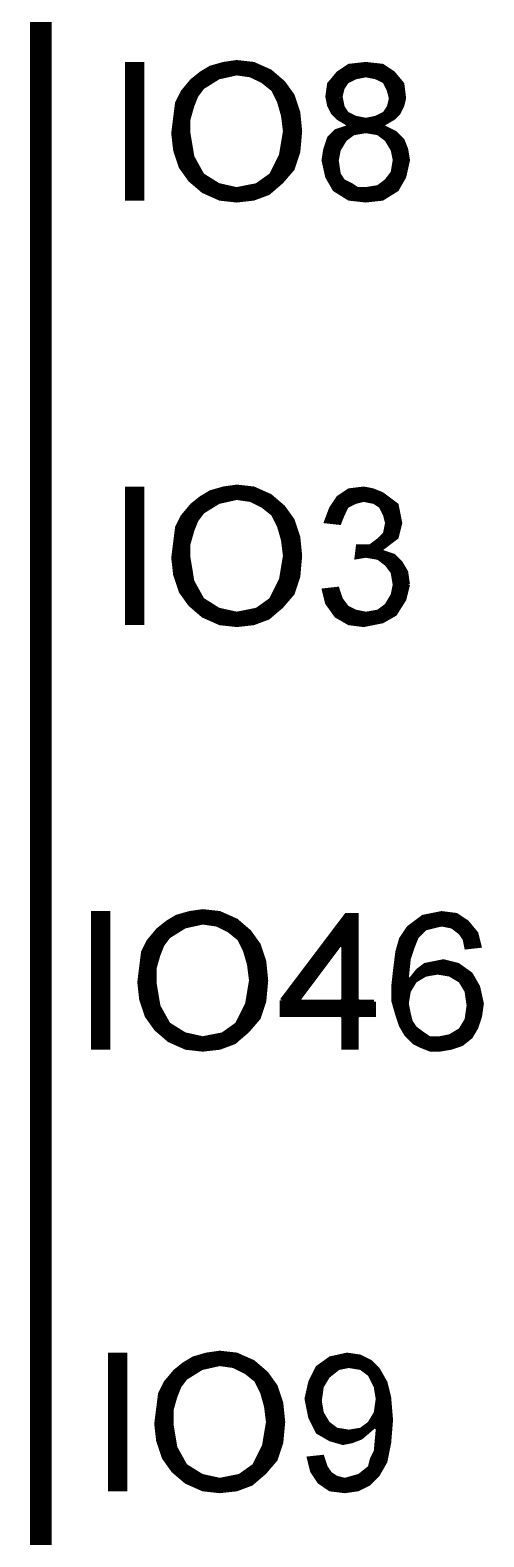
# Model space of a CAD drawing. Extents: x 1.22 to 3.09, y 1.23 to 6.
# Drawn here: x 1.356 to 1.4612, y 4.643 to 4.9923 of the extents above; entities that cross this region are included whole.
import ezdxf

# ---------------------------------------------------------------- set-up
doc = ezdxf.new("R2010")
doc.units = 0
doc.layers.add('SST001126_PHO', color=11, linetype='CONTINUOUS')

msp = doc.modelspace()

# ---------------------------------------------------------------- linework, layer by layer
at = {"layer": 'SST001126_PHO'}
for points, const_width in [([(1.35854, 1.43433), (1.35854, 5.6261)], 0.005), ([(1.382, 4.9844), (1.37853, 4.9844), (1.37853, 4.95326), (1.382, 4.95326), (1.382, 4.9844)], 0.001), ([(1.379, 4.95326), (1.379, 4.9844)], 0.001), ([(1.38, 4.95326), (1.38, 4.9844)], 0.001), ([(1.381, 4.95326), (1.381, 4.9844)], 0.001), ([(1.4186, 4.96883), (1.41817, 4.97319), (1.41687, 4.97708), (1.41472, 4.98009), (1.41169, 4.98269), (1.40781, 4.98441), (1.40393, 4.98484), (1.40091, 4.98441), (1.39788, 4.98354), (1.39573, 4.98226), (1.39356, 4.98052), (1.3914, 4.97793), (1.39013, 4.97538), (1.38925, 4.96838), (1.38969, 4.96447), (1.39098, 4.96057), (1.39314, 4.95756), (1.39616, 4.95497), (1.40004, 4.95324), (1.40393, 4.95281), (1.40783, 4.95325), (1.41126, 4.95453), (1.41429, 4.95713), (1.41688, 4.96015), (1.41817, 4.96402), (1.4186, 4.96883)], 0.001), ([(1.4, 4.98141), (1.4, 4.98415)], 0.001), ([(1.401, 4.98164), (1.401, 4.98442)], 0.001), ([(1.402, 4.98186), (1.402, 4.98456)], 0.001), ([(1.403, 4.98208), (1.403, 4.98471)], 0.001), ([(1.404, 4.98227), (1.404, 4.98483)], 0.001), ([(1.405, 4.98213), (1.405, 4.98472)], 0.001), ([(1.406, 4.98198), (1.406, 4.98461)], 0.001), ([(1.407, 4.98184), (1.407, 4.9845)], 0.001), ([(1.408, 4.98141), (1.408, 4.98433)], 0.001), ([(1.4436, 4.96214), (1.44317, 4.96467), (1.44234, 4.96676), (1.44068, 4.96842), (1.43808, 4.96972), (1.4378, 4.97017), (1.43804, 4.9706), (1.44022, 4.9719), (1.44146, 4.97314), (1.44229, 4.97481), (1.4427, 4.97645), (1.44229, 4.97978), (1.4402, 4.98229), (1.43768, 4.98397), (1.43384, 4.9844), (1.43, 4.98397), (1.42748, 4.98229), (1.42538, 4.97978), (1.42497, 4.97688), (1.42539, 4.97479), (1.42621, 4.97314), (1.42745, 4.9719), (1.42963, 4.9706), (1.42987, 4.97017), (1.42953, 4.96969), (1.42696, 4.96884), (1.42535, 4.96722), (1.4245, 4.96469), (1.42408, 4.96214), (1.42493, 4.9583), (1.42662, 4.95535), (1.42999, 4.95324), (1.43384, 4.95281), (1.43769, 4.95324), (1.44105, 4.95535), (1.44274, 4.9583), (1.4436, 4.96214)], 0.001), ([(1.43, 4.98064), (1.43, 4.98397)], 0.001), ([(1.431, 4.98114), (1.431, 4.98408)], 0.001), ([(1.432, 4.98147), (1.432, 4.98419)], 0.001), ([(1.433, 4.98167), (1.433, 4.9843)], 0.001), ([(1.434, 4.9818), (1.434, 4.98438)], 0.001), ([(1.435, 4.9816), (1.435, 4.98427)], 0.001), ([(1.436, 4.9814), (1.436, 4.98416)], 0.001), ([(1.437, 4.98097), (1.437, 4.98404)], 0.001), ([(1.41514, 4.96883), (1.41513, 4.96875), (1.41424, 4.96339), (1.4142, 4.96325), (1.41196, 4.95878), (1.41181, 4.9586), (1.40868, 4.95637), (1.40849, 4.95628), (1.40402, 4.95539), (1.40382, 4.95539), (1.3998, 4.95629), (1.39964, 4.95635), (1.39607, 4.95858), (1.3959, 4.95876), (1.39367, 4.96278), (1.39361, 4.96294), (1.39272, 4.9683), (1.39271, 4.96838), (1.39271, 4.97151), (1.39273, 4.97164), (1.39362, 4.97477), (1.39364, 4.97482), (1.39453, 4.97705), (1.3946, 4.97716), (1.39594, 4.97895), (1.39607, 4.97907), (1.39964, 4.9813), (1.3998, 4.98137), (1.40382, 4.98226), (1.404, 4.98227), (1.40712, 4.98182), (1.40728, 4.98177), (1.40995, 4.98044), (1.41004, 4.98038), (1.41227, 4.97859), (1.41241, 4.97843), (1.41375, 4.97575), (1.41378, 4.97566), (1.41468, 4.97254), (1.41469, 4.97246), (1.41514, 4.96889), (1.41514, 4.96883)], 0.001), ([(1.394, 4.97571), (1.394, 4.98087)], 0.001), ([(1.395, 4.9777), (1.395, 4.98167)], 0.001), ([(1.396, 4.97902), (1.396, 4.98242)], 0.001), ([(1.397, 4.97965), (1.397, 4.98302)], 0.001), ([(1.398, 4.98028), (1.398, 4.98358)], 0.001), ([(1.399, 4.9809), (1.399, 4.98386)], 0.001), ([(1.409, 4.98091), (1.409, 4.98388)], 0.001), ([(1.41, 4.98041), (1.41, 4.98344)], 0.001), ([(1.411, 4.97961), (1.411, 4.98299)], 0.001), ([(1.412, 4.97881), (1.412, 4.98242)], 0.001), ([(1.413, 4.97724), (1.413, 4.98156)], 0.001), ([(1.414, 4.9749), (1.414, 4.98071)], 0.001), ([(1.426, 4.97357), (1.426, 4.98052)], 0.001), ([(1.427, 4.97235), (1.427, 4.98172)], 0.001), ([(1.42799, 4.97676), (1.42798, 4.97686), (1.42799, 4.97698), (1.42844, 4.97877), (1.42851, 4.97893), (1.4294, 4.98027), (1.4296, 4.98044), (1.43138, 4.98133), (1.43151, 4.98137), (1.43374, 4.98182), (1.43394, 4.98182), (1.43617, 4.98137), (1.43629, 4.98133), (1.43808, 4.98044), (1.4383, 4.98021), (1.4392, 4.97843), (1.43923, 4.97832), (1.43968, 4.97654), (1.43969, 4.97642)], 0.001), ([(1.428, 4.977), (1.428, 4.98264)], 0.001), ([(1.429, 4.97966), (1.429, 4.98331)], 0.001), ([(1.438, 4.98047), (1.438, 4.98375)], 0.001), ([(1.439, 4.97882), (1.439, 4.98309)], 0.001), ([(1.44, 4.97177), (1.44, 4.98242)], 0.001), ([(1.441, 4.97268), (1.441, 4.98133)], 0.001), ([(1.391, 4.96055), (1.391, 4.97712)], 0.001), ([(1.392, 4.95915), (1.392, 4.97865)], 0.001), ([(1.393, 4.97258), (1.393, 4.97985)], 0.001), ([(1.415, 4.96998), (1.415, 4.9797)], 0.001), ([(1.416, 4.95913), (1.416, 4.9783)], 0.001), ([(1.425, 4.97672), (1.425, 4.97709)], 0.001), ([(1.442, 4.97422), (1.442, 4.98013)], 0.001), ([(1.39, 4.96353), (1.39, 4.97437)], 0.001), ([(1.417, 4.96052), (1.417, 4.97669)], 0.001), ([(1.418, 4.96352), (1.418, 4.97369)], 0.001), ([(1.43969, 4.97642), (1.43968, 4.9763), (1.43923, 4.97451), (1.43916, 4.97435), (1.43827, 4.97301), (1.43808, 4.97284), (1.43629, 4.97195), (1.43617, 4.97191), (1.43394, 4.97146), (1.43374, 4.97146), (1.43151, 4.97191), (1.43138, 4.97195), (1.4296, 4.97284), (1.4294, 4.97301), (1.42851, 4.97435), (1.42844, 4.97453), (1.42799, 4.97676)], 0.001), ([(1.428, 4.97157), (1.428, 4.97671)], 0.001), ([(1.429, 4.97097), (1.429, 4.97362)], 0.001), ([(1.439, 4.97117), (1.439, 4.97411)], 0.001), ([(1.43, 4.96769), (1.43, 4.97264)], 0.001), ([(1.431, 4.96841), (1.431, 4.97214)], 0.001), ([(1.432, 4.96858), (1.432, 4.97181)], 0.001), ([(1.433, 4.96875), (1.433, 4.97161)], 0.001), ([(1.434, 4.96886), (1.434, 4.97148)], 0.001), ([(1.435, 4.96869), (1.435, 4.97168)], 0.001), ([(1.436, 4.96853), (1.436, 4.97188)], 0.001), ([(1.437, 4.9682), (1.437, 4.97231)], 0.001), ([(1.438, 4.97057), (1.438, 4.97281)], 0.001), ([(1.393, 4.95775), (1.393, 4.96661)], 0.001), ([(1.415, 4.95796), (1.415, 4.96794)], 0.001), ([(1.426, 4.95643), (1.426, 4.96787)], 0.001), ([(1.427, 4.95511), (1.427, 4.96885)], 0.001), ([(1.44059, 4.96213), (1.44058, 4.96205), (1.44013, 4.95937), (1.44004, 4.95915), (1.4387, 4.95737), (1.4386, 4.95727), (1.43682, 4.95593), (1.4366, 4.95583), (1.43392, 4.95539), (1.43384, 4.95538), (1.43205, 4.95538), (1.43177, 4.95546), (1.43046, 4.95634), (1.4287, 4.95722), (1.42851, 4.95739), (1.42762, 4.95873), (1.42754, 4.95894), (1.42709, 4.96206), (1.42709, 4.96213), (1.4271, 4.96223), (1.42754, 4.96446), (1.4276, 4.96462), (1.42894, 4.96685), (1.42907, 4.967), (1.43086, 4.96833), (1.43108, 4.96843), (1.43375, 4.96887), (1.43392, 4.96887), (1.4366, 4.96843), (1.43682, 4.96833), (1.4386, 4.967), (1.43873, 4.96685), (1.44007, 4.96462), (1.44013, 4.96446), (1.44058, 4.96223), (1.44059, 4.96213)], 0.001), ([(1.428, 4.96528), (1.428, 4.96918)], 0.001), ([(1.429, 4.96693), (1.429, 4.96952)], 0.001), ([(1.438, 4.96745), (1.438, 4.96977)], 0.001), ([(1.439, 4.9664), (1.439, 4.96926)], 0.001), ([(1.44, 4.96474), (1.44, 4.96876)], 0.001), ([(1.441, 4.95531), (1.441, 4.9681)], 0.001), ([(1.442, 4.957), (1.442, 4.9671)], 0.001), ([(1.425, 4.95818), (1.425, 4.96618)], 0.001), ([(1.443, 4.95946), (1.443, 4.96511)], 0.001), ([(1.394, 4.95682), (1.394, 4.96218)], 0.001), ([(1.395, 4.95596), (1.395, 4.96038)], 0.001), ([(1.413, 4.95603), (1.413, 4.96086)], 0.001), ([(1.414, 4.95688), (1.414, 4.96286)], 0.001), ([(1.396, 4.95511), (1.396, 4.95864)], 0.001), ([(1.397, 4.9546), (1.397, 4.958)], 0.001), ([(1.398, 4.95415), (1.398, 4.95738)], 0.001), ([(1.399, 4.95371), (1.399, 4.95675)], 0.001), ([(1.4, 4.95326), (1.4, 4.95624)], 0.001), ([(1.408, 4.95331), (1.408, 4.95619)], 0.001), ([(1.409, 4.95369), (1.409, 4.95659)], 0.001), ([(1.41, 4.95406), (1.41, 4.95731)], 0.001), ([(1.411, 4.95444), (1.411, 4.95802)], 0.001), ([(1.412, 4.95517), (1.412, 4.95886)], 0.001), ([(1.428, 4.95448), (1.428, 4.95815)], 0.001), ([(1.429, 4.95386), (1.429, 4.95707)], 0.001), ([(1.43, 4.95324), (1.43, 4.95657)], 0.001), ([(1.437, 4.95316), (1.437, 4.95607)], 0.001), ([(1.438, 4.95344), (1.438, 4.95682)], 0.001), ([(1.439, 4.95406), (1.439, 4.95776)], 0.001), ([(1.44, 4.95469), (1.44, 4.9591)], 0.001), ([(1.401, 4.95314), (1.401, 4.95602)], 0.001), ([(1.402, 4.95303), (1.402, 4.9558)], 0.001), ([(1.403, 4.95292), (1.403, 4.95557)], 0.001), ([(1.404, 4.95282), (1.404, 4.95539)], 0.001), ([(1.405, 4.95293), (1.405, 4.95559)], 0.001), ([(1.406, 4.95304), (1.406, 4.95579)], 0.001), ([(1.407, 4.95315), (1.407, 4.95599)], 0.001), ([(1.431, 4.95313), (1.431, 4.95598)], 0.001), ([(1.432, 4.95302), (1.432, 4.95538)], 0.001), ([(1.433, 4.95291), (1.433, 4.95538)], 0.001), ([(1.434, 4.95283), (1.434, 4.9554)], 0.001), ([(1.435, 4.95294), (1.435, 4.95557)], 0.001), ([(1.436, 4.95305), (1.436, 4.95573)], 0.001), ([(1.4186, 4.8704), (1.41817, 4.87476), (1.41687, 4.87865), (1.41472, 4.88167), (1.41169, 4.88426), (1.40781, 4.88599), (1.40393, 4.88642), (1.40091, 4.88598), (1.39788, 4.88512), (1.39573, 4.88383), (1.39356, 4.8821), (1.3914, 4.8795), (1.39013, 4.87695), (1.38925, 4.86995), (1.38969, 4.86605), (1.39098, 4.86215), (1.39314, 4.85914), (1.39616, 4.85654), (1.40004, 4.85482), (1.40393, 4.85439), (1.40783, 4.85482), (1.41126, 4.85611), (1.41429, 4.8587), (1.41688, 4.86172), (1.41817, 4.86559), (1.4186, 4.8704)], 0.001), ([(1.403, 4.88365), (1.403, 4.88628)], 0.001), ([(1.404, 4.88384), (1.404, 4.88641)], 0.001), ([(1.405, 4.8837), (1.405, 4.8863)], 0.001), ([(1.406, 4.88356), (1.406, 4.88619)], 0.001), ([(1.382, 4.88597), (1.37853, 4.88597), (1.37853, 4.85483), (1.382, 4.85483), (1.382, 4.88597)], 0.001), ([(1.379, 4.85483), (1.379, 4.88597)], 0.001), ([(1.38, 4.85483), (1.38, 4.88597)], 0.001), ([(1.381, 4.85483), (1.381, 4.88597)], 0.001), ([(1.41514, 4.8704), (1.41513, 4.87032), (1.41424, 4.86496), (1.4142, 4.86482), (1.41196, 4.86036), (1.41181, 4.86017), (1.40868, 4.85794), (1.40849, 4.85786), (1.40402, 4.85697), (1.40382, 4.85697), (1.3998, 4.85786), (1.39964, 4.85792), (1.39607, 4.86016), (1.3959, 4.86034), (1.39367, 4.86436), (1.39361, 4.86452), (1.39272, 4.86987), (1.39271, 4.86996), (1.39271, 4.87308), (1.39273, 4.87322), (1.39362, 4.87634), (1.39364, 4.87639), (1.39453, 4.87862), (1.3946, 4.87874), (1.39594, 4.88052), (1.39607, 4.88065), (1.39964, 4.88288), (1.3998, 4.88294), (1.40382, 4.88384), (1.404, 4.88384), (1.40712, 4.8834), (1.40728, 4.88335), (1.40995, 4.88201), (1.41004, 4.88195), (1.41227, 4.88017), (1.41241, 4.88), (1.41375, 4.87732), (1.41378, 4.87724), (1.41468, 4.87411), (1.41469, 4.87404), (1.41514, 4.87046), (1.41514, 4.8704)], 0.001), ([(1.395, 4.87927), (1.395, 4.88325)], 0.001), ([(1.396, 4.88059), (1.396, 4.88399)], 0.001), ([(1.397, 4.88123), (1.397, 4.88459)], 0.001), ([(1.398, 4.88185), (1.398, 4.88515)], 0.001), ([(1.399, 4.88248), (1.399, 4.88544)], 0.001), ([(1.4, 4.88299), (1.4, 4.88572)], 0.001), ([(1.401, 4.88321), (1.401, 4.886)], 0.001), ([(1.402, 4.88343), (1.402, 4.88614)], 0.001), ([(1.407, 4.88341), (1.407, 4.88608)], 0.001), ([(1.408, 4.88299), (1.408, 4.8859)], 0.001), ([(1.409, 4.88249), (1.409, 4.88546)], 0.001), ([(1.41, 4.88198), (1.41, 4.88501)], 0.001), ([(1.411, 4.88119), (1.411, 4.88457)], 0.001), ([(1.412, 4.88039), (1.412, 4.884)], 0.001), ([(1.413, 4.87882), (1.413, 4.88314)], 0.001), ([(1.4436, 4.86373), (1.44318, 4.86666), (1.44192, 4.86875), (1.44026, 4.87041), (1.4377, 4.87127), (1.43736, 4.87174), (1.43756, 4.87214), (1.44098, 4.87471), (1.44181, 4.878), (1.44097, 4.88217), (1.43761, 4.88469), (1.43548, 4.88555), (1.43337, 4.88597), (1.43, 4.88555), (1.4275, 4.88388), (1.4258, 4.88133), (1.42471, 4.87842), (1.42771, 4.87808), (1.42846, 4.87996), (1.42848, 4.88), (1.42937, 4.88179), (1.4296, 4.88201), (1.43138, 4.8829), (1.43148, 4.88294), (1.43327, 4.88339), (1.43349, 4.88339), (1.43572, 4.88295), (1.4359, 4.88287), (1.43724, 4.88198), (1.43741, 4.88179), (1.4383, 4.88), (1.43834, 4.8799), (1.43879, 4.87811), (1.4388, 4.87799), (1.43879, 4.87789), (1.43835, 4.87566), (1.43821, 4.87541), (1.43687, 4.87407), (1.43682, 4.87402), (1.43503, 4.87268), (1.43473, 4.87258), (1.43205, 4.87258), (1.43174, 4.87011), (1.43375, 4.87045), (1.43392, 4.87045), (1.4366, 4.87), (1.43682, 4.86991), (1.4386, 4.86857), (1.4387, 4.86847), (1.44004, 4.86668), (1.44013, 4.86647), (1.44058, 4.86379), (1.44059, 4.86371), (1.44058, 4.86361), (1.44013, 4.86138), (1.44007, 4.86122), (1.43873, 4.85898), (1.4386, 4.85884), (1.43682, 4.8575), (1.4366, 4.85741), (1.43392, 4.85696), (1.43374, 4.85697), (1.43151, 4.85741), (1.43138, 4.85745), (1.4296, 4.85835), (1.42942, 4.85849)], 0.001), ([(1.427, 4.87816), (1.427, 4.88313)], 0.001), ([(1.428, 4.87881), (1.428, 4.88421)], 0.001), ([(1.429, 4.88104), (1.429, 4.88488)], 0.001), ([(1.43, 4.88221), (1.43, 4.88555)], 0.001), ([(1.431, 4.88271), (1.431, 4.88567)], 0.001), ([(1.432, 4.88307), (1.432, 4.8858)], 0.001), ([(1.433, 4.88332), (1.433, 4.88592)], 0.001), ([(1.434, 4.88329), (1.434, 4.88584)], 0.001), ([(1.435, 4.88309), (1.435, 4.88564)], 0.001), ([(1.436, 4.88281), (1.436, 4.88534)], 0.001), ([(1.437, 4.88214), (1.437, 4.88494)], 0.001), ([(1.438, 4.88061), (1.438, 4.8844)], 0.001), ([(1.439, 4.87323), (1.439, 4.88365)], 0.001), ([(1.44, 4.87398), (1.44, 4.8829)], 0.001), ([(1.392, 4.86073), (1.392, 4.88022)], 0.001), ([(1.393, 4.87416), (1.393, 4.88142)], 0.001), ([(1.394, 4.87729), (1.394, 4.88245)], 0.001), ([(1.414, 4.87647), (1.414, 4.88228)], 0.001), ([(1.415, 4.87156), (1.415, 4.88127)], 0.001), ([(1.416, 4.8607), (1.416, 4.87987)], 0.001), ([(1.425, 4.87839), (1.425, 4.87919)], 0.001), ([(1.426, 4.87827), (1.426, 4.88163)], 0.001), ([(1.441, 4.87478), (1.441, 4.88204)], 0.001), ([(1.39, 4.8651), (1.39, 4.87594)], 0.001), ([(1.391, 4.86213), (1.391, 4.8787)], 0.001), ([(1.417, 4.8621), (1.417, 4.87826)], 0.001), ([(1.418, 4.8651), (1.418, 4.87526)], 0.001), ([(1.432, 4.87016), (1.432, 4.87221)], 0.001), ([(1.433, 4.87032), (1.433, 4.87258)], 0.001), ([(1.434, 4.87044), (1.434, 4.87258)], 0.001), ([(1.435, 4.87027), (1.435, 4.87266)], 0.001), ([(1.436, 4.8701), (1.436, 4.87341)], 0.001), ([(1.437, 4.86977), (1.437, 4.8742)], 0.001), ([(1.438, 4.87248), (1.438, 4.8752)], 0.001), ([(1.415, 4.85954), (1.415, 4.86952)], 0.001), ([(1.438, 4.86902), (1.438, 4.87117)], 0.001), ([(1.439, 4.86807), (1.439, 4.87083)], 0.001), ([(1.44, 4.86674), (1.44, 4.8705)], 0.001), ([(1.441, 4.85754), (1.441, 4.86968)], 0.001), ([(1.393, 4.85933), (1.393, 4.86819)], 0.001), ([(1.442, 4.85914), (1.442, 4.86862)], 0.001), ([(1.443, 4.86135), (1.443, 4.86696)], 0.001), ([(1.394, 4.8584), (1.394, 4.86376)], 0.001), ([(1.395, 4.85754), (1.395, 4.86196)], 0.001), ([(1.413, 4.8576), (1.413, 4.86243)], 0.001), ([(1.414, 4.85846), (1.414, 4.86443)], 0.001), ([(1.42942, 4.85849), (1.42808, 4.86028), (1.42801, 4.86042), (1.42724, 4.86272), (1.42419, 4.86238), (1.42492, 4.85945), (1.42704, 4.8565), (1.42998, 4.85481), (1.43337, 4.85439), (1.43768, 4.85525), (1.44062, 4.85693), (1.44275, 4.86033), (1.4436, 4.86373)], 0.001), ([(1.425, 4.85935), (1.425, 4.86247)], 0.001), ([(1.426, 4.85795), (1.426, 4.86258)], 0.001), ([(1.427, 4.85655), (1.427, 4.86269)], 0.001), ([(1.396, 4.85668), (1.396, 4.86021)], 0.001), ([(1.397, 4.85617), (1.397, 4.85958)], 0.001), ([(1.398, 4.85573), (1.398, 4.85895)], 0.001), ([(1.399, 4.85528), (1.399, 4.85833)], 0.001), ([(1.41, 4.85564), (1.41, 4.85888)], 0.001), ([(1.411, 4.85601), (1.411, 4.8596)], 0.001), ([(1.412, 4.85674), (1.412, 4.86043)], 0.001), ([(1.428, 4.85595), (1.428, 4.86044)], 0.001), ([(1.429, 4.85537), (1.429, 4.85905)], 0.001), ([(1.438, 4.85544), (1.438, 4.85839)], 0.001), ([(1.439, 4.85601), (1.439, 4.85943)], 0.001), ([(1.44, 4.85658), (1.44, 4.8611)], 0.001), ([(1.4, 4.85484), (1.4, 4.85782)], 0.001), ([(1.401, 4.85471), (1.401, 4.85759)], 0.001), ([(1.402, 4.8546), (1.402, 4.85737)], 0.001), ([(1.403, 4.85449), (1.403, 4.85715)], 0.001), ([(1.404, 4.8544), (1.404, 4.85696)], 0.001), ([(1.405, 4.85451), (1.405, 4.85716)], 0.001), ([(1.406, 4.85462), (1.406, 4.85736)], 0.001), ([(1.407, 4.85473), (1.407, 4.85756)], 0.001), ([(1.408, 4.85489), (1.408, 4.85776)], 0.001), ([(1.409, 4.85526), (1.409, 4.85817)], 0.001), ([(1.43, 4.85481), (1.43, 4.85815)], 0.001), ([(1.431, 4.85469), (1.431, 4.85765)], 0.001), ([(1.432, 4.85456), (1.432, 4.85731)], 0.001), ([(1.433, 4.85444), (1.433, 4.85711)], 0.001), ([(1.434, 4.85452), (1.434, 4.85698)], 0.001), ([(1.435, 4.85472), (1.435, 4.85714)], 0.001), ([(1.436, 4.85492), (1.436, 4.85731)], 0.001), ([(1.437, 4.85512), (1.437, 4.85764)], 0.001), ([(1.37412, 4.78755), (1.37066, 4.78755), (1.37066, 4.75641), (1.37412, 4.75641), (1.37412, 4.78755)], 0.001), ([(1.371, 4.75641), (1.371, 4.78755)], 0.001), ([(1.372, 4.75641), (1.372, 4.78755)], 0.001), ([(1.373, 4.75641), (1.373, 4.78755)], 0.001), ([(1.374, 4.75641), (1.374, 4.78755)], 0.001), ([(1.41073, 4.77197), (1.41029, 4.77634), (1.40899, 4.78023), (1.40684, 4.78324), (1.40382, 4.78584), (1.39994, 4.78756), (1.39606, 4.78799), (1.39303, 4.78756), (1.39, 4.78669), (1.38786, 4.7854), (1.38569, 4.78367), (1.38353, 4.78108), (1.38225, 4.77853), (1.38138, 4.77153), (1.38181, 4.76762), (1.38311, 4.76372), (1.38526, 4.76071), (1.38829, 4.75812), (1.39217, 4.75639), (1.39605, 4.75596), (1.39995, 4.7564), (1.40338, 4.75768), (1.40641, 4.76028), (1.409, 4.7633), (1.41029, 4.76717), (1.41073, 4.77197)], 0.001), ([(1.40727, 4.77198), (1.40726, 4.77189), (1.40637, 4.76654), (1.40632, 4.7664), (1.40409, 4.76193), (1.40393, 4.76175), (1.40081, 4.75952), (1.40061, 4.75943), (1.39615, 4.75854), (1.39594, 4.75854), (1.39193, 4.75944), (1.39177, 4.7595), (1.3882, 4.76173), (1.38803, 4.76191), (1.38579, 4.76593), (1.38574, 4.76609), (1.38484, 4.77145), (1.38484, 4.77153), (1.38484, 4.77466), (1.38486, 4.77479), (1.38575, 4.77792), (1.38577, 4.77797), (1.38666, 4.7802), (1.38672, 4.78031), (1.38806, 4.7821), (1.3882, 4.78222), (1.39177, 4.78445), (1.39193, 4.78452), (1.39594, 4.78541), (1.39612, 4.78542), (1.39925, 4.78497), (1.3994, 4.78492), (1.40208, 4.78358), (1.40217, 4.78353), (1.4044, 4.78174), (1.40454, 4.78158), (1.40587, 4.7789), (1.40591, 4.77881), (1.4068, 4.77569), (1.40682, 4.77561), (1.40726, 4.77204), (1.40727, 4.77198)], 0.001), ([(1.388, 4.78201), (1.388, 4.78549)], 0.001), ([(1.389, 4.78272), (1.389, 4.78609)], 0.001), ([(1.39, 4.78335), (1.39, 4.78669)], 0.001), ([(1.391, 4.78397), (1.391, 4.78698)], 0.001), ([(1.392, 4.78454), (1.392, 4.78726)], 0.001), ([(1.393, 4.78476), (1.393, 4.78755)], 0.001), ([(1.394, 4.78498), (1.394, 4.7877)], 0.001), ([(1.395, 4.7852), (1.395, 4.78784)], 0.001), ([(1.396, 4.78542), (1.396, 4.78798)], 0.001), ([(1.397, 4.78529), (1.397, 4.78789)], 0.001), ([(1.398, 4.78515), (1.398, 4.78778)], 0.001), ([(1.399, 4.78501), (1.399, 4.78766)], 0.001), ([(1.4, 4.78462), (1.4, 4.78753)], 0.001), ([(1.401, 4.78412), (1.401, 4.78709)], 0.001), ([(1.402, 4.78362), (1.402, 4.78664)], 0.001), ([(1.403, 4.78286), (1.403, 4.7862)], 0.001), ([(1.404, 4.78206), (1.404, 4.78568)], 0.001), ([(1.43573, 4.76701), (1.43221, 4.76701), (1.43171, 4.76751), (1.43171, 4.7871), (1.42934, 4.7871), (1.41441, 4.76735)], 0.001), ([(1.428, 4.78047), (1.428, 4.78533)], 0.001), ([(1.429, 4.75641), (1.429, 4.78666)], 0.001), ([(1.43, 4.75641), (1.43, 4.7871)], 0.001), ([(1.431, 4.75641), (1.431, 4.7871)], 0.001), ([(1.46072, 4.7666), (1.45987, 4.77046), (1.45817, 4.77342), (1.45521, 4.77553), (1.45184, 4.77638), (1.4476, 4.77553), (1.44596, 4.77429), (1.44421, 4.77211), (1.44332, 4.77242), (1.44332, 4.77247), (1.44377, 4.77694), (1.44379, 4.77705), (1.44469, 4.77972), (1.4447, 4.77975), (1.44559, 4.78198), (1.4457, 4.78215), (1.44748, 4.78394), (1.44772, 4.78407), (1.45129, 4.78496), (1.45151, 4.78497), (1.45374, 4.78452), (1.45394, 4.78443), (1.45573, 4.78309), (1.45584, 4.78297), (1.45674, 4.78163), (1.45681, 4.78145), (1.45717, 4.77967), (1.46016, 4.78), (1.45943, 4.78291), (1.45732, 4.78544), (1.4548, 4.78712), (1.45143, 4.78754), (1.44715, 4.78669), (1.44374, 4.78413), (1.44205, 4.78159), (1.44119, 4.77857), (1.44075, 4.77504), (1.4403, 4.77106), (1.4403, 4.76714), (1.44117, 4.76409), (1.44205, 4.76147), (1.44332, 4.75934), (1.44501, 4.75766), (1.4467, 4.75681), (1.44883, 4.75596), (1.45092, 4.75596), (1.45352, 4.75639), (1.45608, 4.75724), (1.45817, 4.75892), (1.45943, 4.76103), (1.4603, 4.76361), (1.46072, 4.7666)], 0.001), ([(1.445, 4.78051), (1.445, 4.78507)], 0.001), ([(1.446, 4.78245), (1.446, 4.78582)], 0.001), ([(1.447, 4.78345), (1.447, 4.78657)], 0.001), ([(1.448, 4.78414), (1.448, 4.78686)], 0.001), ([(1.449, 4.78439), (1.449, 4.78706)], 0.001), ([(1.45, 4.78464), (1.45, 4.78726)], 0.001), ([(1.451, 4.78489), (1.451, 4.78746)], 0.001), ([(1.452, 4.78487), (1.452, 4.78747)], 0.001), ([(1.453, 4.78467), (1.453, 4.78735)], 0.001), ([(1.454, 4.78439), (1.454, 4.78722)], 0.001), ([(1.455, 4.78364), (1.455, 4.78699)], 0.001), ([(1.456, 4.78273), (1.456, 4.78632)], 0.001), ([(1.457, 4.7805), (1.457, 4.78565)], 0.001), ([(1.384, 4.76248), (1.384, 4.78164)], 0.001), ([(1.385, 4.77529), (1.385, 4.78284)], 0.001), ([(1.386, 4.77855), (1.386, 4.78392)], 0.001), ([(1.387, 4.78068), (1.387, 4.78472)], 0.001), ([(1.405, 4.78065), (1.405, 4.78482)], 0.001), ([(1.406, 4.77849), (1.406, 4.78397)], 0.001), ([(1.407, 4.77414), (1.407, 4.78302)], 0.001), ([(1.408, 4.76213), (1.408, 4.78162)], 0.001), ([(1.426, 4.77792), (1.426, 4.78269)], 0.001), ([(1.427, 4.77925), (1.427, 4.78401)], 0.001), ([(1.442, 4.76161), (1.442, 4.78142)], 0.001), ([(1.443, 4.75988), (1.443, 4.78301)], 0.001), ([(1.444, 4.77767), (1.444, 4.78432)], 0.001), ([(1.458, 4.77976), (1.458, 4.78463)], 0.001), ([(1.459, 4.77987), (1.459, 4.78343)], 0.001), ([(1.383, 4.76405), (1.383, 4.78002)], 0.001), ([(1.409, 4.7633), (1.409, 4.78021)], 0.001), ([(1.4287, 4.78001), (1.4287, 4.76751), (1.4282, 4.76701), (1.41882, 4.76701), (1.41832, 4.76751), (1.41842, 4.76781), (1.4278, 4.78031), (1.4287, 4.78001)], 0.001), ([(1.423, 4.77392), (1.423, 4.77871)], 0.001), ([(1.424, 4.77525), (1.424, 4.78004)], 0.001), ([(1.425, 4.77659), (1.425, 4.78136)], 0.001), ([(1.46, 4.77998), (1.46, 4.78064)], 0.001), ([(1.382, 4.76705), (1.382, 4.77651)], 0.001), ([(1.41, 4.76629), (1.41, 4.77721)], 0.001), ([(1.42, 4.76992), (1.42, 4.77474)], 0.001), ([(1.421, 4.77125), (1.421, 4.77607)], 0.001), ([(1.422, 4.77259), (1.422, 4.77739)], 0.001), ([(1.441, 4.76469), (1.441, 4.77708)], 0.001), ([(1.447, 4.77295), (1.447, 4.77508)], 0.001), ([(1.448, 4.7734), (1.448, 4.77561)], 0.001), ([(1.449, 4.77357), (1.449, 4.77581)], 0.001), ([(1.45, 4.77374), (1.45, 4.77601)], 0.001), ([(1.451, 4.77374), (1.451, 4.77621)], 0.001), ([(1.452, 4.77358), (1.452, 4.77634)], 0.001), ([(1.453, 4.77341), (1.453, 4.77609)], 0.001), ([(1.454, 4.77297), (1.454, 4.77584)], 0.001), ([(1.455, 4.77237), (1.455, 4.77559)], 0.001), ([(1.456, 4.77155), (1.456, 4.77497)], 0.001), ([(1.418, 4.76399), (1.418, 4.7721)], 0.001), ([(1.419, 4.76859), (1.419, 4.77342)], 0.001), ([(1.45771, 4.76617), (1.45771, 4.7661), (1.45726, 4.76298), (1.4572, 4.76279), (1.45586, 4.76056), (1.45568, 4.76039), (1.45345, 4.75905), (1.45329, 4.75899), (1.45106, 4.75854), (1.45096, 4.75853), (1.44873, 4.75853), (1.44845, 4.75861), (1.44711, 4.75951), (1.44709, 4.75952), (1.44531, 4.76086), (1.44519, 4.76099), (1.4443, 4.76232), (1.44423, 4.76248), (1.44378, 4.76427), (1.44378, 4.76429), (1.44333, 4.76652), (1.44332, 4.76662), (1.44333, 4.7667), (1.44377, 4.76938), (1.44384, 4.76956), (1.44518, 4.77179), (1.44535, 4.77196), (1.44758, 4.7733), (1.44776, 4.77336), (1.45043, 4.77381), (1.4506, 4.77381), (1.45328, 4.77336), (1.45345, 4.7733), (1.45568, 4.77196), (1.45586, 4.77179), (1.4572, 4.76956), (1.45726, 4.76937), (1.45771, 4.76624), (1.45771, 4.76617)], 0.001), ([(1.444, 4.76983), (1.444, 4.77196)], 0.001), ([(1.445, 4.77149), (1.445, 4.7731)], 0.001), ([(1.446, 4.77235), (1.446, 4.77433)], 0.001), ([(1.457, 4.76988), (1.457, 4.77426)], 0.001), ([(1.458, 4.75878), (1.458, 4.77354)], 0.001), ([(1.459, 4.7603), (1.459, 4.77197)], 0.001), ([(1.385, 4.76108), (1.385, 4.77052)], 0.001), ([(1.407, 4.76096), (1.407, 4.77034)], 0.001), ([(1.415, 4.76399), (1.415, 4.76813)], 0.001), ([(1.416, 4.76399), (1.416, 4.76945)], 0.001), ([(1.417, 4.76399), (1.417, 4.77077)], 0.001), ([(1.46, 4.76272), (1.46, 4.76985)], 0.001), ([(1.386, 4.76008), (1.386, 4.76556)], 0.001), ([(1.406, 4.75992), (1.406, 4.76575)], 0.001), ([(1.41441, 4.76735), (1.41441, 4.76399), (1.4282, 4.76399), (1.4287, 4.76349), (1.4287, 4.75641), (1.43171, 4.75641), (1.43171, 4.76349), (1.43221, 4.76399), (1.43573, 4.76399), (1.43573, 4.76701)], 0.001), ([(1.419, 4.76399), (1.419, 4.76701)], 0.001), ([(1.42, 4.76399), (1.42, 4.76701)], 0.001), ([(1.421, 4.76399), (1.421, 4.76701)], 0.001), ([(1.422, 4.76399), (1.422, 4.76701)], 0.001), ([(1.423, 4.76399), (1.423, 4.76701)], 0.001), ([(1.424, 4.76399), (1.424, 4.76701)], 0.001), ([(1.425, 4.76399), (1.425, 4.76701)], 0.001), ([(1.426, 4.76399), (1.426, 4.76701)], 0.001), ([(1.427, 4.76399), (1.427, 4.76701)], 0.001), ([(1.428, 4.76399), (1.428, 4.76701)], 0.001), ([(1.432, 4.76395), (1.432, 4.76706)], 0.001), ([(1.433, 4.76399), (1.433, 4.76701)], 0.001), ([(1.434, 4.76399), (1.434, 4.76701)], 0.001), ([(1.435, 4.76399), (1.435, 4.76701)], 0.001), ([(1.387, 4.75922), (1.387, 4.76376)], 0.001), ([(1.388, 4.75836), (1.388, 4.76196)], 0.001), ([(1.389, 4.7578), (1.389, 4.76123)], 0.001), ([(1.39, 4.75736), (1.39, 4.76061)], 0.001), ([(1.403, 4.75754), (1.403, 4.76108)], 0.001), ([(1.404, 4.75821), (1.404, 4.76181)], 0.001), ([(1.405, 4.75907), (1.405, 4.76375)], 0.001), ([(1.444, 4.75867), (1.444, 4.76339)], 0.001), ([(1.445, 4.75767), (1.445, 4.76127)], 0.001), ([(1.456, 4.75722), (1.456, 4.7608)], 0.001), ([(1.457, 4.75798), (1.457, 4.76247)], 0.001), ([(1.391, 4.75691), (1.391, 4.75998)], 0.001), ([(1.392, 4.75647), (1.392, 4.75942)], 0.001), ([(1.393, 4.7563), (1.393, 4.7592)], 0.001), ([(1.394, 4.75619), (1.394, 4.75897)], 0.001), ([(1.395, 4.75608), (1.395, 4.75875)], 0.001), ([(1.396, 4.75597), (1.396, 4.75853)], 0.001), ([(1.397, 4.75607), (1.397, 4.75871)], 0.001), ([(1.398, 4.75618), (1.398, 4.75891)], 0.001), ([(1.399, 4.75629), (1.399, 4.75911)], 0.001), ([(1.4, 4.75641), (1.4, 4.75931)], 0.001), ([(1.401, 4.75679), (1.401, 4.75965)], 0.001), ([(1.402, 4.75716), (1.402, 4.76037)], 0.001), ([(1.446, 4.75716), (1.446, 4.76034)], 0.001), ([(1.447, 4.75669), (1.447, 4.75959)], 0.001), ([(1.448, 4.75629), (1.448, 4.75892)], 0.001), ([(1.449, 4.75596), (1.449, 4.75853)], 0.001), ([(1.45, 4.75596), (1.45, 4.75853)], 0.001), ([(1.451, 4.75597), (1.451, 4.75853)], 0.001), ([(1.452, 4.75614), (1.452, 4.75873)], 0.001), ([(1.453, 4.75631), (1.453, 4.75893)], 0.001), ([(1.454, 4.75655), (1.454, 4.75938)], 0.001), ([(1.455, 4.75689), (1.455, 4.75998)], 0.001), ([(1.37806, 4.68519), (1.3746, 4.68519), (1.3746, 4.65404), (1.37806, 4.65404), (1.37806, 4.68519)], 0.001), ([(1.375, 4.65404), (1.375, 4.68519)], 0.001), ([(1.376, 4.65404), (1.376, 4.68519)], 0.001), ([(1.377, 4.65404), (1.377, 4.68519)], 0.001), ([(1.378, 4.65404), (1.378, 4.68519)], 0.001), ([(1.41467, 4.66961), (1.41423, 4.67397), (1.41293, 4.67787), (1.41078, 4.68088), (1.40776, 4.68347), (1.40388, 4.6852), (1.4, 4.68563), (1.39697, 4.6852), (1.39394, 4.68433), (1.39179, 4.68304), (1.38963, 4.68131), (1.38746, 4.67871), (1.38619, 4.67616), (1.38531, 4.66916), (1.38575, 4.66526), (1.38705, 4.66136), (1.3892, 4.65835), (1.39222, 4.65576), (1.3961, 4.65403), (1.39999, 4.6536), (1.40389, 4.65403), (1.40732, 4.65532), (1.41035, 4.65792), (1.41294, 4.66094), (1.41423, 4.66481), (1.41467, 4.66961)], 0.001), ([(1.393, 4.6804), (1.393, 4.68377)], 0.001), ([(1.394, 4.68103), (1.394, 4.68435)], 0.001), ([(1.395, 4.68165), (1.395, 4.68463)], 0.001), ([(1.396, 4.68219), (1.396, 4.68492)], 0.001), ([(1.397, 4.68241), (1.397, 4.6852)], 0.001), ([(1.398, 4.68263), (1.398, 4.68534)], 0.001), ([(1.399, 4.68285), (1.399, 4.68549)], 0.001), ([(1.4, 4.68306), (1.4, 4.68563)], 0.001), ([(1.401, 4.68292), (1.401, 4.68552)], 0.001), ([(1.402, 4.68278), (1.402, 4.68541)], 0.001), ([(1.403, 4.68264), (1.403, 4.6853)], 0.001), ([(1.404, 4.68223), (1.404, 4.68514)], 0.001), ([(1.405, 4.68173), (1.405, 4.6847)], 0.001), ([(1.406, 4.68123), (1.406, 4.68425)], 0.001), ([(1.407, 4.68045), (1.407, 4.68381)], 0.001), ([(1.43967, 4.67006), (1.43923, 4.67534), (1.43836, 4.6788), (1.43664, 4.68181), (1.43496, 4.68349), (1.43243, 4.68476), (1.42947, 4.68518), (1.42564, 4.68433), (1.4227, 4.68223), (1.421, 4.67882), (1.42014, 4.67497), (1.421, 4.67067), (1.42269, 4.6673), (1.42563, 4.66561), (1.42858, 4.66477), (1.43065, 4.66519), (1.43276, 4.66603), (1.43582, 4.66866), (1.43665, 4.66828), (1.43665, 4.66783), (1.43665, 4.66778), (1.4362, 4.66287), (1.43615, 4.66269), (1.43528, 4.66096), (1.43485, 4.65923), (1.43468, 4.65896), (1.43244, 4.65717), (1.43227, 4.65708), (1.42914, 4.65619), (1.42889, 4.65618), (1.4271, 4.65663), (1.42694, 4.6567), (1.4256, 4.65759), (1.42547, 4.65773), (1.42457, 4.65907), (1.42452, 4.65919), (1.42375, 4.66148), (1.4207, 4.66115), (1.42144, 4.65821), (1.42312, 4.65569), (1.42562, 4.65402), (1.429, 4.6536), (1.43198, 4.65403), (1.43451, 4.65529), (1.43664, 4.65742), (1.43835, 4.66042), (1.43923, 4.66477), (1.43967, 4.67006)], 0.001), ([(1.425, 4.68013), (1.425, 4.68387)], 0.001), ([(1.426, 4.68097), (1.426, 4.68441)], 0.001), ([(1.427, 4.68177), (1.427, 4.68463)], 0.001), ([(1.428, 4.68224), (1.428, 4.68485)], 0.001), ([(1.429, 4.68244), (1.429, 4.68507)], 0.001), ([(1.43, 4.6826), (1.43, 4.6851)], 0.001), ([(1.431, 4.68244), (1.431, 4.68496)], 0.001), ([(1.432, 4.68227), (1.432, 4.68482)], 0.001), ([(1.433, 4.68198), (1.433, 4.68447)], 0.001), ([(1.434, 4.68123), (1.434, 4.68397)], 0.001), ([(1.4112, 4.66961), (1.4112, 4.66953), (1.4103, 4.66418), (1.41026, 4.66403), (1.40803, 4.65957), (1.40787, 4.65939), (1.40474, 4.65715), (1.40455, 4.65707), (1.40009, 4.65618), (1.39988, 4.65618), (1.39586, 4.65707), (1.39571, 4.65714), (1.39214, 4.65937), (1.39196, 4.65955), (1.38973, 4.66357), (1.38967, 4.66373), (1.38878, 4.66909), (1.38878, 4.66917), (1.38878, 4.67229), (1.38879, 4.67243), (1.38969, 4.67556), (1.3897, 4.6756), (1.3906, 4.67784), (1.39066, 4.67795), (1.392, 4.67974), (1.39214, 4.67986), (1.39571, 4.68209), (1.39586, 4.68216), (1.39988, 4.68305), (1.40006, 4.68306), (1.40319, 4.68261), (1.40334, 4.68256), (1.40602, 4.68122), (1.40611, 4.68117), (1.40834, 4.67938), (1.40847, 4.67921), (1.40981, 4.67653), (1.40985, 4.67645), (1.41074, 4.67332), (1.41075, 4.67325), (1.4112, 4.66968), (1.4112, 4.66961)], 0.001), ([(1.389, 4.67315), (1.389, 4.68056)], 0.001), ([(1.39, 4.67634), (1.39, 4.68161)], 0.001), ([(1.391, 4.6784), (1.391, 4.68241)], 0.001), ([(1.392, 4.67974), (1.392, 4.68317)], 0.001), ([(1.408, 4.67965), (1.408, 4.68326)], 0.001), ([(1.409, 4.67816), (1.409, 4.68241)], 0.001), ([(1.41, 4.67591), (1.41, 4.68155)], 0.001), ([(1.411, 4.67128), (1.411, 4.68057)], 0.001), ([(1.422, 4.66868), (1.422, 4.68082)], 0.001), ([(1.423, 4.66712), (1.423, 4.68244)], 0.001), ([(1.43665, 4.67497), (1.43665, 4.6749), (1.4362, 4.67178), (1.43613, 4.67159), (1.43479, 4.66936), (1.43466, 4.66921), (1.43288, 4.66788), (1.43266, 4.66778), (1.42998, 4.66734), (1.42982, 4.66734), (1.42714, 4.66778), (1.42692, 4.66788), (1.42514, 4.66921), (1.42501, 4.66936), (1.42367, 4.67159), (1.4236, 4.67176), (1.42316, 4.67444), (1.42315, 4.67453), (1.42316, 4.6746), (1.4236, 4.67772), (1.42367, 4.67791), (1.42501, 4.68014), (1.42512, 4.68027), (1.42736, 4.68206), (1.42757, 4.68216), (1.4298, 4.68261)], 0.001), ([(1.424, 4.67846), (1.424, 4.68315)], 0.001), ([(1.4298, 4.68261), (1.42998, 4.68261), (1.43266, 4.68216), (1.43288, 4.68207), (1.43466, 4.68073), (1.43481, 4.68055), (1.43615, 4.67787), (1.4362, 4.67773), (1.43664, 4.67505), (1.43665, 4.67497)], 0.001), ([(1.435, 4.68018), (1.435, 4.68345)], 0.001), ([(1.436, 4.67818), (1.436, 4.68245)], 0.001), ([(1.437, 4.65805), (1.437, 4.68118)], 0.001), ([(1.387, 4.6615), (1.387, 4.67779)], 0.001), ([(1.388, 4.66003), (1.388, 4.67936)], 0.001), ([(1.412, 4.65984), (1.412, 4.67917)], 0.001), ([(1.413, 4.66112), (1.413, 4.67766)], 0.001), ([(1.421, 4.67068), (1.421, 4.67882)], 0.001), ([(1.438, 4.6598), (1.438, 4.67943)], 0.001), ([(1.386, 4.6645), (1.386, 4.67465)], 0.001), ([(1.414, 4.66412), (1.414, 4.67466)], 0.001), ([(1.439, 4.66365), (1.439, 4.67624)], 0.001), ([(1.424, 4.66655), (1.424, 4.67104)], 0.001), ([(1.435, 4.66795), (1.435, 4.6697)], 0.001), ([(1.436, 4.66875), (1.436, 4.67137)], 0.001), ([(1.389, 4.65863), (1.389, 4.66778)], 0.001), ([(1.411, 4.65868), (1.411, 4.66835)], 0.001), ([(1.425, 4.66598), (1.425, 4.66937)], 0.001), ([(1.426, 4.66551), (1.426, 4.66857)], 0.001), ([(1.427, 4.66522), (1.427, 4.66783)], 0.001), ([(1.428, 4.66494), (1.428, 4.66764)], 0.001), ([(1.429, 4.66486), (1.429, 4.66747)], 0.001), ([(1.43, 4.66506), (1.43, 4.66734)], 0.001), ([(1.431, 4.66533), (1.431, 4.66751)], 0.001), ([(1.432, 4.66573), (1.432, 4.66767)], 0.001), ([(1.433, 4.66623), (1.433, 4.66797)], 0.001), ([(1.434, 4.66709), (1.434, 4.66872)], 0.001), ([(1.39, 4.65766), (1.39, 4.66308)], 0.001), ([(1.41, 4.65762), (1.41, 4.66352)], 0.001), ([(1.391, 4.65681), (1.391, 4.66128)], 0.001), ([(1.392, 4.65595), (1.392, 4.65949)], 0.001), ([(1.408, 4.6559), (1.408, 4.65952)], 0.001), ([(1.409, 4.65676), (1.409, 4.66152)], 0.001), ([(1.421, 4.65996), (1.421, 4.66118)], 0.001), ([(1.422, 4.65737), (1.422, 4.66129)], 0.001), ([(1.423, 4.65587), (1.423, 4.6614)], 0.001), ([(1.424, 4.6551), (1.424, 4.66073)], 0.001), ([(1.435, 4.65578), (1.435, 4.65983)], 0.001), ([(1.436, 4.65678), (1.436, 4.66239)], 0.001), ([(1.393, 4.65541), (1.393, 4.65883)], 0.001), ([(1.394, 4.65497), (1.394, 4.6582)], 0.001), ([(1.395, 4.65452), (1.395, 4.65758)], 0.001), ([(1.396, 4.65408), (1.396, 4.65704)], 0.001), ([(1.397, 4.65393), (1.397, 4.65682)], 0.001), ([(1.398, 4.65382), (1.398, 4.6566)], 0.001), ([(1.399, 4.65371), (1.399, 4.65638)], 0.001), ([(1.4, 4.6536), (1.4, 4.65617)], 0.001), ([(1.401, 4.65371), (1.401, 4.65636)], 0.001), ([(1.402, 4.65382), (1.402, 4.65656)], 0.001), ([(1.403, 4.65393), (1.403, 4.65676)], 0.001), ([(1.404, 4.65407), (1.404, 4.65696)], 0.001), ([(1.405, 4.65445), (1.405, 4.65734)], 0.001), ([(1.406, 4.65482), (1.406, 4.65805)], 0.001), ([(1.407, 4.6552), (1.407, 4.65877)], 0.001), ([(1.425, 4.65443), (1.425, 4.65843)], 0.001), ([(1.426, 4.65398), (1.426, 4.65733)], 0.001), ([(1.427, 4.65385), (1.427, 4.65667)], 0.001), ([(1.428, 4.65373), (1.428, 4.6564)], 0.001), ([(1.429, 4.6536), (1.429, 4.65617)], 0.001), ([(1.43, 4.65374), (1.43, 4.65643)], 0.001), ([(1.431, 4.65389), (1.431, 4.65672)], 0.001), ([(1.432, 4.65404), (1.432, 4.657)], 0.001), ([(1.433, 4.65454), (1.433, 4.65761)], 0.001), ([(1.434, 4.65504), (1.434, 4.65841)], 0.001)]:
    msp.add_lwpolyline(points, dxfattribs=dict(at, const_width=const_width))

doc.saveas('drawing.dxf')
